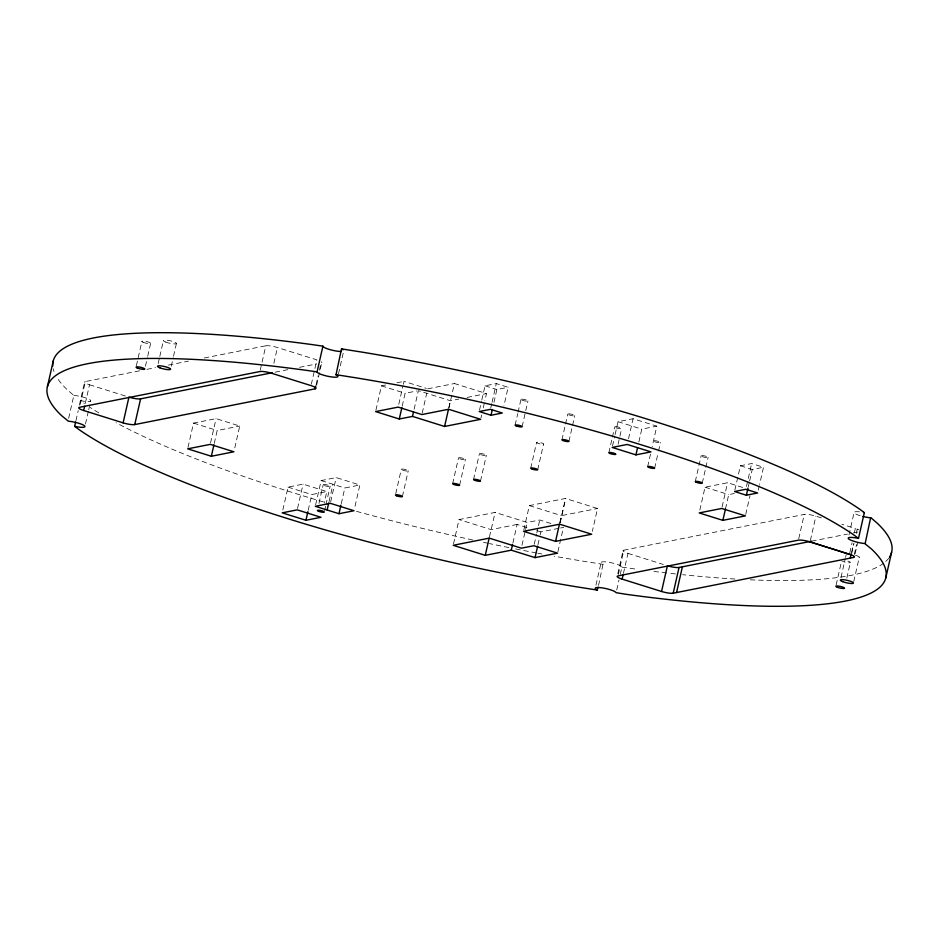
<?xml version="1.0" encoding="UTF-8"?>
<svg xmlns="http://www.w3.org/2000/svg" width="939" height="939" viewBox="0 0 939 939"><rect width="100%" height="100%" fill="white"/><g stroke="black" fill="none" stroke-linecap="round" stroke-linejoin="round"><path stroke-width="0.7" stroke-dasharray="4.7 3.52" d="M620.303 574.269L621.958 566.956A10.752 2.031 12.8 0 0 607.815 562.121A10.752 2.031 12.8 0 0 602.979 564.222L598.472 585.819M68.629 418.336L73.829 395.46L67.455 389.931A429.968 81.306 12.8 0 1 56.845 377.372M75.953 420.625L78.23 410.613M79.369 405.132L84.569 382.255M80.191 404.427L85.39 381.551L139.794 370.764M85.296 403.359L89.522 384.767A8.956 1.69 12.8 0 1 85.39 381.551M85.472 423.982L88.407 411.118M88.724 409.686L90.672 401.106M136.378 365.67L141.895 341.373M145.439 366.222L147.388 357.642M147.716 356.21L150.639 343.345M158.186 363.546L159.477 357.829M159.806 356.397L163.374 340.669M171.25 366.198L173.199 357.618M173.527 356.186L176.45 343.322M187.988 447.41L193.516 423.102L216.064 418.641L239.75 426.048L234.55 448.924M210.547 442.938L216.064 418.641M214.268 443.384L217.191 430.52L239.75 426.048M260.267 370.095L265.796 345.798A8.956 1.69 12.8 0 1 277.451 347.524L316.866 359.872L311.349 384.168M273.871 363.24L277.451 347.524M282.839 509.983L288.038 487.118L303.074 484.137L326.819 491.567L324.213 503.011M316.138 384.532L318.086 375.952M319.377 370.236L321.009 363.088A8.956 1.69 12.8 0 0 321.349 361.832M316.631 385.248L321.831 362.384M297.546 508.433L303.074 484.137M338.486 373.863L343.686 350.998A10.752 2.031 12.8 0 1 342.888 351.339M308.203 510.276L311.783 494.548L326.819 491.567M315.621 504.865L321.138 480.568L336.174 477.587L359.86 485.005L354.66 507.87M318.955 503.398L323.18 484.817M324.636 510.534L325.61 506.25M325.927 504.818L330.152 486.238M329.084 501.426L332.981 484.278M330.657 501.884L336.174 477.587M341.256 503.703L344.824 487.987L359.86 485.005M375.917 410.155L381.445 385.859L385.671 385.013M398.793 404.263L403.019 385.671M403.347 384.239L403.993 381.387L426.341 388.382M402.197 406.141L405.12 393.277L417.022 390.941M414.122 409.263L418.348 390.683L450.427 400.73L458.76 399.075M395.765 493.644L401.282 469.336M402.408 496.485L408.254 470.756M422.21 413.125L426.764 393.112M448.807 407.878L450.427 400.73M448.912 407.831L454.429 383.535L486.508 393.57L484.888 400.718M452.645 483.726L458.49 457.997M459.617 485.146L465.462 459.417M479.512 410.12L481.461 401.54M481.777 400.108L485.029 385.812L496.308 383.582L508.152 387.291L503.926 405.871M480.991 417.878L481.637 415.015M483.268 407.866L484.559 402.15M453.525 543.869L459.042 519.56L495.123 512.412L527.178 522.448L539.749 520.006L550.9 523.493M473.538 479.583L479.383 453.854M490.78 407.878L491.754 403.594M492.083 402.162L496.308 383.582M493.949 402.385L496.872 389.521L508.152 387.291M480.51 481.003L486.355 455.274M489.477 536.756L495.123 512.412M515.112 425.132L517.718 413.7M518.035 412.268L520.957 399.404M522.107 426.693L527.953 400.965M512.894 543.035L517.107 524.443L529.69 528.387M530.735 468.15L536.592 442.41M523.833 529.889L529.35 505.593L565.524 498.468L597.544 508.504L592.345 531.38M537.718 469.758L543.564 444.03A3.58 0.681 12.8 0 0 538.528 442.257A3.58 0.681 12.8 0 0 538.141 443.372A3.58 0.681 12.8 0 0 543.564 444.03M521.978 545.324L525.23 531.028M525.547 529.596L527.178 522.448M534.232 544.303L536.498 534.303M536.826 532.871L538.129 527.155M538.446 525.723L539.749 520.006M537.953 544.761L539.902 536.181M540.23 534.749L540.876 531.897L559.198 528.258M561.933 439.804L565.184 425.508M565.513 424.076L567.778 414.064M568.928 441.353L574.774 415.625M559.773 522.765L561.393 515.628L597.544 508.504M560.008 522.777L565.524 498.468M560.196 522.835L565.712 498.539M557.907 551.721L563.435 527.425L560.618 527.976M608.848 452.762L612.099 438.466M612.416 437.046L614.693 427.034M612.51 446.002L614.787 435.989M615.104 434.569L618.026 421.705L633.062 418.724L656.807 426.153L652.194 446.624M618.097 444.17L621.665 428.454M628.52 438.736L633.062 418.724M595.96 585.15L601.16 562.273M638.849 441.999L641.771 429.135L656.807 426.153M617.827 573.764L623.015 550.888M618.32 574.492L623.836 550.184L804.254 514.419A8.956 1.69 12.8 0 1 815.897 516.145L821.343 517.847M616.723 589.985L619.001 579.985M623.426 573.412L627.98 553.4A8.956 1.69 12.8 0 1 623.836 550.184M647.652 466.648L650.574 453.772M654.636 468.197L658.216 452.469M658.544 451.049L660.493 442.469M695.283 481.554L701.128 455.826M702.266 483.116L705.518 468.819M705.846 467.387L708.112 457.375M699.837 510.065L705.036 487.2L727.584 482.728L742.913 487.529M722.068 507.025L727.584 482.728M725.471 508.903L728.723 494.607L734.357 493.491M734.861 490.088L740.39 465.779L751.658 463.549L763.501 467.258L759.604 484.407M746.47 486.425L751.658 463.549M748.324 486.648L749.299 482.353M749.627 480.932L752.233 469.488L763.501 467.258M745.742 514.443L749.968 495.862M758.301 490.135L759.275 485.839M798.725 538.728L804.254 514.419M810.38 540.453L815.897 516.145M836.144 584.927L841.673 560.618M848.973 535.03L854.173 512.166M841.015 577.391L845.241 558.811M845.57 557.379L846.215 554.515M849.807 552.801L852.072 542.789M854.349 532.789L855.323 528.493L841.731 524.244M851.579 552.39L853.528 543.81M851.72 553.458L853.997 543.458M856.262 533.446L857.237 529.162L855.323 528.493M846.814 578.107L850.382 562.391M854.267 554.585L856.532 544.585M855.089 553.881L857.683 542.449M853.762 581.476L859.291 557.167M146.954 369.356L155.545 367.642M168.433 365.095L188.481 361.116M204.221 357.994L265.796 345.798M275.186 372.161L288.073 369.614M299.529 367.337L316.713 363.933M396.939 382.783L403.993 381.387M427.738 388.816L454.429 383.535M467.082 397.432L486.508 393.57M517.107 524.443L491.097 529.608L459.042 519.56M811.613 541.193L847.506 534.08M853.246 532.941L858.352 531.932M73.829 395.46L74.216 395.472A10.752 2.031 12.8 0 1 90.144 399.92A10.752 2.031 12.8 0 1 81.353 400.8L80.508 400.613L84.451 403.547M621.923 567.121L632.405 568.623A429.968 81.306 12.8 0 0 638.121 569.398M603.343 564.386L582.52 561.088A429.968 81.306 12.8 0 1 554.151 556.217M618.026 421.705L641.771 429.135M485.029 385.812L496.872 389.521M740.39 465.779L752.233 469.488M381.445 385.859L405.12 393.277M705.036 487.2L728.723 494.607M529.35 505.593L561.393 515.628M89.522 384.767L126.225 396.27M627.98 553.4L663.321 564.468M193.516 423.102L217.191 430.52M536.685 530.582L540.876 531.897M321.138 480.568L344.824 487.987M288.038 487.118L311.783 494.548M860.194 515.711A10.752 2.031 12.8 0 1 854.032 512.401A10.752 2.031 12.8 0 1 860.828 512.013M888.693 558.236A429.968 81.306 12.8 0 1 885.723 561.463M883.763 563.095A429.968 81.306 12.8 0 1 750.155 579.809M734.991 579.034A429.968 81.306 12.8 0 1 682.63 574.691M675.458 573.929A429.968 81.306 12.8 0 1 668.216 573.13M666.749 572.954A429.968 81.306 12.8 0 1 650.856 571.053M541.873 553.975A429.968 81.306 12.8 0 1 537.754 553.2M536.392 552.942A429.968 81.306 12.8 0 1 514.361 548.693M508.832 547.578A429.968 81.306 12.8 0 1 489.442 543.587M488.057 543.294A429.968 81.306 12.8 0 1 482.505 542.12M472.798 540.019A429.968 81.306 12.8 0 1 355.4 511.039M323.462 501.931A429.968 81.306 12.8 0 1 116.143 422.75M98.795 412.867A429.968 81.306 12.8 0 1 90.261 407.491M53.993 371.539A429.968 81.306 12.8 0 1 53.194 368.757M857.237 529.162A8.956 1.69 12.8 0 1 858.762 529.831M847.905 561.135A4.484 0.845 12.8 0 1 849.361 562.79A4.484 0.845 12.8 0 1 842.436 561.217M855.57 555.289A6.714 1.268 12.8 0 1 856.474 557.731M165.663 342.054A6.714 1.268 12.8 0 0 176.368 343.639A6.714 1.268 12.8 0 0 167.717 340.294A6.714 1.268 12.8 0 0 165.663 342.054M143.068 342.254A4.484 0.845 12.8 0 0 150.451 343.521A4.484 0.845 12.8 0 0 145.287 341.303A4.484 0.845 12.8 0 0 143.068 342.254M521.931 400.108A3.58 0.681 12.8 0 0 527.812 401.106A3.58 0.681 12.8 0 0 523.622 399.321A3.58 0.681 12.8 0 0 521.931 400.108M568.752 414.78A3.58 0.681 12.8 0 0 574.633 415.777A3.58 0.681 12.8 0 0 570.442 413.993A3.58 0.681 12.8 0 0 568.752 414.78M702.102 456.53A3.58 0.681 12.8 0 0 707.983 457.528A3.58 0.681 12.8 0 0 703.781 455.744A3.58 0.681 12.8 0 0 702.102 456.53M654.471 441.623A3.58 0.681 12.8 0 0 660.352 442.621A3.58 0.681 12.8 0 0 656.15 440.837A3.58 0.681 12.8 0 0 654.471 441.623M324.401 485.557A3.58 0.681 12.8 0 0 330.105 486.402A3.58 0.681 12.8 0 0 325.504 484.618A3.58 0.681 12.8 0 0 324.401 485.557M459.699 458.737A3.58 0.681 12.8 0 0 465.415 459.582A3.58 0.681 12.8 0 0 460.803 457.798A3.58 0.681 12.8 0 0 459.699 458.737M615.914 427.773A3.58 0.681 12.8 0 0 621.618 428.618A3.58 0.681 12.8 0 0 617.005 426.834A3.58 0.681 12.8 0 0 615.914 427.773M480.604 454.593A3.58 0.681 12.8 0 0 486.308 455.438A3.58 0.681 12.8 0 0 481.707 453.654A3.58 0.681 12.8 0 0 480.604 454.593M402.502 470.075A3.58 0.681 12.8 0 0 408.207 470.92A3.58 0.681 12.8 0 0 403.606 469.136A3.58 0.681 12.8 0 0 402.502 470.075"/><path stroke-width="1.41" d="M52.795 366.057A429.968 81.306 12.8 0 1 312.441 344.636L322.922 346.151L317.042 372.044A10.752 2.031 12.8 0 0 331.185 376.879A10.752 2.031 12.8 0 0 336.021 374.778L341.503 348.885L362.325 352.172A429.968 81.306 12.8 0 1 860.406 509.713L864.338 512.659L858.492 538.387L857.647 538.2A10.752 2.031 12.8 0 0 848.856 539.08A10.752 2.031 12.8 0 0 864.784 543.528L871.545 549.069A429.968 81.306 12.8 0 1 626.559 594.364L616.101 592.685A10.752 2.031 12.8 0 0 601.969 587.849A10.752 2.031 12.8 0 0 597.134 589.95L598.155 587.251M322.922 346.151L322.899 346.315A10.752 2.031 12.8 0 0 330.282 349.719A10.752 2.031 12.8 0 0 341.444 351.491M47.408 386.657L53.253 360.916M597.497 590.115L576.675 586.828A429.968 81.306 12.8 0 1 78.594 429.287L74.662 426.341L75.636 422.057M315.809 385.952L315.164 388.816L134.746 424.581A8.956 1.69 12.8 0 1 123.103 422.855L83.677 410.507L84.651 406.211M123.103 422.855L128.948 397.115A8.956 1.69 12.8 0 0 140.604 398.84L272.322 372.736M134.746 424.581L140.604 398.84M211.345 456.26L233.905 451.788L210.219 444.37L187.671 448.842L211.345 456.26L213.951 444.816M305.938 520.276L320.974 517.295L297.229 509.865L282.193 512.847L305.938 520.276L307.886 511.708M327.136 510.006L328.756 502.858M338.979 513.715L354.015 510.734L330.328 503.316L315.293 506.297L338.979 513.715L340.927 505.135M399.275 419.005L412.503 416.411L444.581 426.459L480.662 419.31L448.584 409.263L421.893 414.557L398.148 407.115L375.6 411.587L399.275 419.005L401.88 407.573M412.503 416.411L413.477 412.127M444.581 426.459L448.478 409.31M491.027 415.249L502.306 413.019L490.463 409.31L479.183 411.54L491.027 415.249L492.329 409.533M485.252 555.336L511.262 550.184L535.03 557.625L557.59 553.153L533.904 545.735L521.333 548.176L489.278 538.141L453.197 545.301L485.252 555.336L489.149 538.176M511.262 550.184L512.565 544.456M535.03 557.625L537.636 546.181M555.548 541.357L591.699 534.232L559.679 524.197L523.504 531.321L555.548 541.357L559.444 524.197M635.926 454.863L650.962 451.882L627.217 444.452L612.181 447.434L635.926 454.863L637.558 447.715M622.134 579.128A8.956 1.69 12.8 0 1 617.991 575.912L798.396 540.16A8.956 1.69 12.8 0 1 810.052 541.885L851.391 554.89A8.956 1.69 12.8 0 1 853.61 557.449L673.204 593.202A8.956 1.69 12.8 0 1 661.549 591.476L622.134 579.128L623.109 574.844M661.549 591.476L667.406 565.748A8.956 1.69 12.8 0 0 679.05 567.473L811.613 541.193M673.204 593.202L679.05 567.473M676.549 592.544L682.395 566.816M722.866 520.347L745.425 515.875L721.739 508.457L699.191 512.929L722.866 520.347L725.471 508.903M746.376 495.229L757.656 492.987L745.812 489.278L734.544 491.52L746.376 495.229L748.007 488.08M850.276 558.106L851.25 553.822M865.171 543.54L870.629 517.8A10.752 2.031 12.8 0 1 862.812 516.45M885.747 578.084L891.592 552.343M317.077 371.879L306.595 370.377A429.968 81.306 12.8 0 0 61.61 415.66L68.371 421.2A10.752 2.031 12.8 0 1 84.299 425.649A10.752 2.031 12.8 0 1 75.507 426.529L74.662 426.341M335.657 374.614L356.48 377.912A429.968 81.306 12.8 0 1 854.549 535.453L858.492 538.387M863.493 512.471L864.338 512.659M810.052 541.885L851.391 554.89M341.503 348.885L341.866 349.05A10.752 2.031 12.8 0 1 343.158 349.801M871.016 517.812L877.39 523.34A429.968 81.306 12.8 0 1 889.479 557.109M83.677 410.507A8.956 1.69 12.8 0 1 79.545 407.291L259.95 371.527A8.956 1.69 12.8 0 1 271.594 373.252L311.02 385.6A8.956 1.69 12.8 0 1 315.164 388.816M137.223 367.982A4.484 0.845 12.8 0 0 144.606 369.262A4.484 0.845 12.8 0 0 139.43 367.032A4.484 0.845 12.8 0 0 137.223 367.982M837.353 587.274A4.484 0.845 12.8 0 0 844.478 588.33A4.484 0.845 12.8 0 0 838.715 586.1A4.484 0.845 12.8 0 0 837.353 587.274M842.647 581.64A6.714 1.268 12.8 0 0 853.351 583.225A6.714 1.268 12.8 0 0 844.713 579.868A6.714 1.268 12.8 0 0 842.647 581.64M159.818 367.795A6.714 1.268 12.8 0 0 170.522 369.379A6.714 1.268 12.8 0 0 161.872 366.022A6.714 1.268 12.8 0 0 159.818 367.795M516.086 425.848A3.58 0.681 12.8 0 0 521.967 426.846A3.58 0.681 12.8 0 0 517.776 425.062A3.58 0.681 12.8 0 0 516.086 425.848M562.907 440.508A3.58 0.681 12.8 0 0 568.788 441.506A3.58 0.681 12.8 0 0 564.597 439.722A3.58 0.681 12.8 0 0 562.907 440.508M696.257 482.259A3.58 0.681 12.8 0 0 702.137 483.256A3.58 0.681 12.8 0 0 697.935 481.472A3.58 0.681 12.8 0 0 696.257 482.259M648.626 467.352A3.58 0.681 12.8 0 0 654.506 468.35A3.58 0.681 12.8 0 0 650.304 466.566A3.58 0.681 12.8 0 0 648.626 467.352M318.556 511.286A3.58 0.681 12.8 0 0 324.26 512.131A3.58 0.681 12.8 0 0 319.647 510.347A3.58 0.681 12.8 0 0 318.556 511.286M453.854 484.465A3.58 0.681 12.8 0 0 459.57 485.31A3.58 0.681 12.8 0 0 454.957 483.526A3.58 0.681 12.8 0 0 453.854 484.465M610.057 453.502A3.58 0.681 12.8 0 0 615.773 454.347A3.58 0.681 12.8 0 0 611.16 452.563A3.58 0.681 12.8 0 0 610.057 453.502M474.758 480.322A3.58 0.681 12.8 0 0 480.463 481.179A3.58 0.681 12.8 0 0 475.862 479.383A3.58 0.681 12.8 0 0 474.758 480.322M532.284 469.113A3.58 0.681 12.8 0 0 537.718 469.758A3.58 0.681 12.8 0 0 532.683 467.998A3.58 0.681 12.8 0 0 532.284 469.113M396.657 495.804A3.58 0.681 12.8 0 0 402.362 496.649A3.58 0.681 12.8 0 0 397.749 494.865A3.58 0.681 12.8 0 0 396.657 495.804"/></g></svg>
